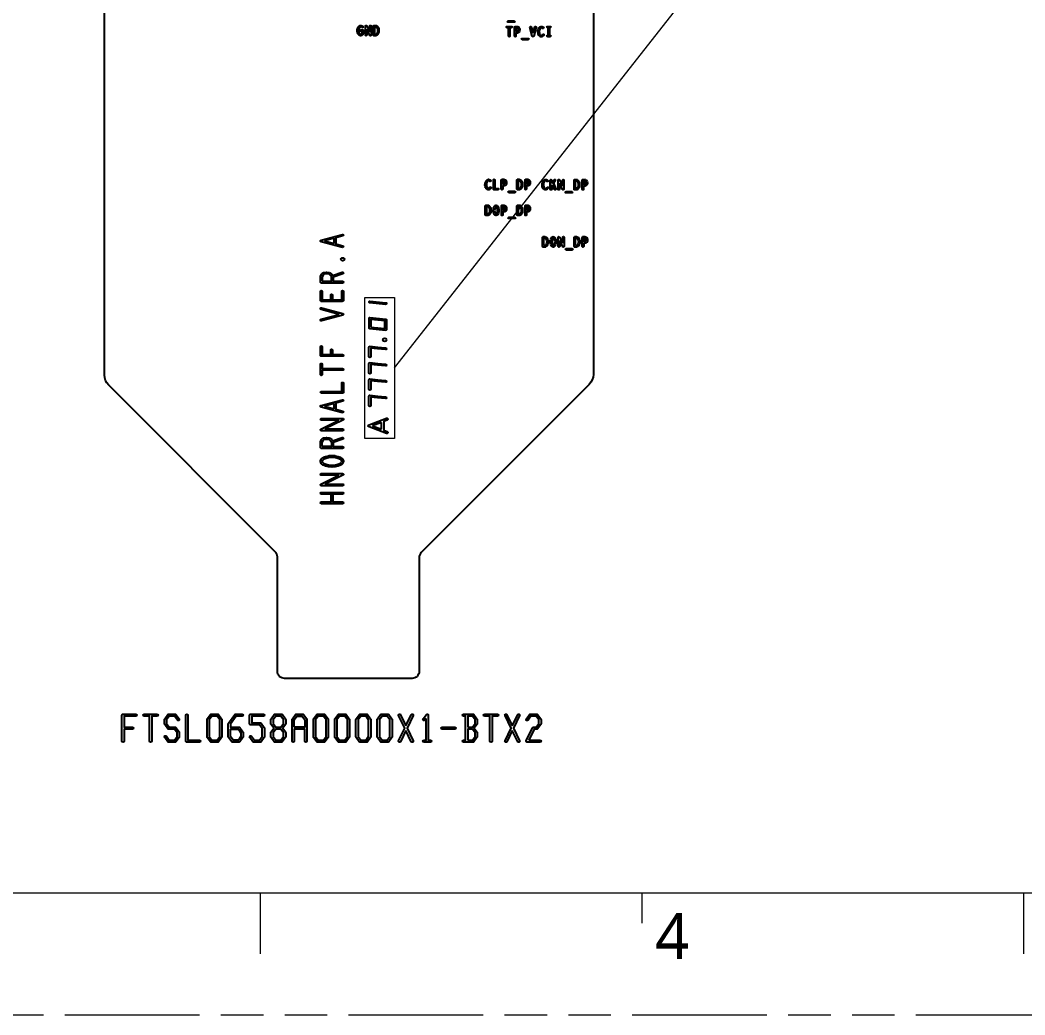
# Model space of a CAD drawing. Extents: x 4328 to 4769, y 264 to 576.
# Drawn here: x 4485.1 to 4555.9, y 264.1 to 334.2 of the extents above; entities that cross this region are included whole.
import ezdxf

# ---------------------------------------------------------------- set-up
doc = ezdxf.new("R2010")
doc.units = 0
doc.linetypes.add('PHANTOM', pattern=[29.5, 9.5, -1.5, 3, -1.5, 3, -1.5, 9.5])
doc.layers.get('0').update_dxf_attribs({"lineweight": 5})
doc.layers.add('0PAPERF', color=2, linetype='PHANTOM', lineweight=5, plot=False)
doc.layers.add('DIM', color=3, linetype='Continuous', lineweight=5)
doc.layers.add('備註', color=1, linetype='Continuous', lineweight=5)
doc.layers.add('gbr-dxf_layer0', color=7, linetype='Continuous')
doc.layers.add('gbr-outline-dxf_layer1', color=2, linetype='Continuous')
doc.styles.get("Standard").update_dxf_attribs({"font": 'txt.shx'})

msp = doc.modelspace()

# ---------------------------------------------------------------- linework, layer by layer
for p, q in [((4340.59, 272.714), (4755.938, 272.714)), ((4528.895, 272.714), (4528.895, 270.562))]:
    msp.add_line(p, q)
at = {"color": 0}
for p, q in [((4501.995, 272.714), (4501.995, 268.41)), ((4555.796, 272.714), (4555.796, 268.41))]:
    msp.add_line(p, q, dxfattribs=at)
at = {"layer": '0PAPERF'}
msp.add_line((4328.214, 264.106), (4769.499, 264.106), dxfattribs=at)
at = {"layer": 'gbr-dxf_layer0'}
for p, q in [((4510.282, 333.221), (4510.242, 333.179)), ((4524.429, 322.355), (4524.389, 322.313)), ((4518.175, 320.541), (4518.135, 320.499)), ((4520.407, 320.541), (4520.367, 320.499)), ((4507.21, 318.856), (4506.527, 318.673)), ((4507.21, 318.49), (4507.21, 318.856)), ((4506.527, 318.673), (4507.21, 318.49)), ((4524.441, 318.325), (4524.401, 318.284)), ((4506.28, 313.149), (4507.564, 313.493)), ((4506.235, 309.238), (4506.235, 309.606)), ((4507.21, 307.201), (4506.527, 307.018)), ((4506.527, 307.018), (4507.21, 306.835)), ((4507.21, 306.835), (4507.21, 307.201)), ((4506.269, 305.407), (4507.538, 306.033)), ((4510.542, 305.88), (4509.9, 305.636)), ((4509.9, 305.636), (4510.542, 305.391)), ((4510.542, 305.391), (4510.542, 305.88)), ((4506.271, 301.523), (4507.538, 302.148)), ((4492.241, 283.401), (4492.241, 284.317)), ((4499.741, 283.711), (4499.741, 284.316))]:
    msp.add_line(p, q, dxfattribs=at)
at = {"layer": 'gbr-dxf_layer0', "linetype": 'Continuous'}
for points in [[(4508.823, 333.468), (4508.823, 333.542, -0.060425), (4508.824, 333.554), (4508.84, 333.623), (4508.866, 333.697, -0.060282), (4508.872, 333.707), (4508.918, 333.778), (4508.958, 333.82, -0.069571), (4508.969, 333.828), (4509.023, 333.86, -0.138297), (4509.049, 333.867), (4509.095, 333.867, -0.101272), (4509.114, 333.863), (4509.168, 333.842, -0.126714), (4509.189, 333.828), (4509.227, 333.788, -1), (4509.154, 333.719), (4509.121, 333.753), (4509.087, 333.767), (4509.062, 333.767), (4509.026, 333.745), (4508.993, 333.712), (4508.958, 333.657), (4508.934, 333.591), (4508.923, 333.536), (4508.923, 333.472), (4508.935, 333.396), (4508.958, 333.331), (4508.992, 333.278), (4509.026, 333.248), (4509.069, 333.234), (4509.111, 333.248), (4509.146, 333.278), (4509.175, 333.324), (4509.175, 333.449), (4509.089, 333.449, -1), (4509.089, 333.549), (4509.223, 333.549, -0.423531), (4509.275, 333.499), (4509.275, 333.309, -0.151276), (4509.266, 333.281), (4509.227, 333.219, -0.07427), (4509.217, 333.208), (4509.17, 333.166, -0.112146), (4509.15, 333.155), (4509.084, 333.134, -0.163129), (4509.052, 333.135), (4508.989, 333.155, -0.122076), (4508.968, 333.166), (4508.921, 333.208, -0.078053), (4508.911, 333.22), (4508.871, 333.282, -0.064325), (4508.866, 333.293), (4508.839, 333.366, -0.055675), (4508.837, 333.377)], [(4519.393, 333.696, -1), (4519.393, 333.796), (4519.704, 333.796, -1), (4519.704, 333.696), (4519.598, 333.696), (4519.598, 333.111, -1), (4519.498, 333.111), (4519.498, 333.696)], [(4519.479, 334.082, -1), (4519.479, 334.182), (4519.885, 334.182, -1), (4519.885, 334.082)], [(4519.921, 333.111), (4519.921, 333.743, -0.447133), (4519.973, 333.796), (4520.132, 333.796, -0.141638), (4520.158, 333.789), (4520.211, 333.758, -0.144756), (4520.231, 333.738), (4520.271, 333.666, -0.095952), (4520.277, 333.648), (4520.291, 333.563, -0.091808), (4520.29, 333.545), (4520.278, 333.464, -0.090666), (4520.272, 333.447), (4520.239, 333.385, -0.162235), (4520.216, 333.362), (4520.156, 333.331, -0.12871), (4520.132, 333.325), (4520.021, 333.325), (4520.021, 333.111, -1)], [(4520.461, 332.849, -1), (4520.461, 332.949), (4520.867, 332.949, -1), (4520.867, 332.849)], [(4518.428, 322.327), (4518.428, 322.962, -1), (4518.528, 322.962), (4518.528, 322.377), (4518.748, 322.377, -1), (4518.748, 322.277), (4518.479, 322.277, -0.423531)], [(4518.985, 322.327), (4518.985, 322.959, -0.447133), (4519.038, 323.012), (4519.196, 323.012, -0.141638), (4519.223, 323.005), (4519.276, 322.974, -0.144884), (4519.296, 322.954), (4519.336, 322.882, -0.095503), (4519.342, 322.864), (4519.356, 322.78, -0.091798), (4519.355, 322.761), (4519.342, 322.681, -0.090799), (4519.337, 322.664), (4519.303, 322.601, -0.161446), (4519.281, 322.579), (4519.221, 322.547, -0.129017), (4519.196, 322.542), (4519.085, 322.542), (4519.085, 322.327, -1)], [(4520.66, 322.327), (4520.66, 322.962, -0.414431), (4520.71, 323.012), (4520.872, 323.012, -0.149874), (4520.9, 323.004), (4520.95, 322.974, -0.144874), (4520.97, 322.954), (4521.01, 322.882, -0.095503), (4521.016, 322.864), (4521.029, 322.781, -0.087743), (4521.029, 322.764), (4521.016, 322.679, -0.091576), (4521.01, 322.662), (4520.977, 322.601, -0.162734), (4520.955, 322.579), (4520.895, 322.547, -0.12871), (4520.87, 322.542), (4520.76, 322.542), (4520.76, 322.327, -1)], [(4524.685, 322.315), (4524.685, 322.95, -0.414431), (4524.735, 323), (4524.896, 323, -0.141638), (4524.923, 322.993), (4524.975, 322.963, -0.14505), (4524.995, 322.943), (4525.036, 322.868, -0.101109), (4525.042, 322.849), (4525.054, 322.769, -0.087714), (4525.055, 322.752), (4525.042, 322.669, -0.090775), (4525.036, 322.652), (4525.003, 322.589, -0.162235), (4524.98, 322.567), (4524.922, 322.536, -0.129823), (4524.897, 322.53), (4524.785, 322.53), (4524.785, 322.315, -1)], [(4519.526, 322.066, -1), (4519.526, 322.166), (4519.932, 322.166, -1), (4519.932, 322.066)], [(4523.551, 322.054, -1), (4523.551, 322.154), (4523.957, 322.154, -1), (4523.957, 322.054)], [(4518.417, 320.823), (4518.425, 320.926), (4518.448, 321.019), (4518.475, 321.082, -0.069484), (4518.482, 321.094), (4518.522, 321.146, -0.1455), (4518.545, 321.163), (4518.598, 321.183, -0.19951), (4518.636, 321.183), (4518.688, 321.162, -0.145366), (4518.711, 321.145), (4518.748, 321.096, -0.079332), (4518.757, 321.082), (4518.784, 321.019, -0.051854), (4518.787, 321.009), (4518.808, 320.917), (4518.815, 320.814), (4518.807, 320.713), (4518.783, 320.619), (4518.757, 320.556, -0.066303), (4518.75, 320.545), (4518.71, 320.493, -0.136985), (4518.688, 320.476), (4518.634, 320.455, -0.204229), (4518.595, 320.457), (4518.545, 320.476, -0.146074), (4518.522, 320.493), (4518.483, 320.544, -0.073127), (4518.475, 320.556), (4518.446, 320.628), (4518.425, 320.712, -0.05537), (4518.424, 320.723)], [(4518.989, 320.502), (4518.989, 321.137, -0.414431), (4519.039, 321.187), (4519.201, 321.187, -0.149255), (4519.229, 321.178), (4519.279, 321.149, -0.146183), (4519.299, 321.129), (4519.339, 321.057, -0.09385), (4519.345, 321.039), (4519.358, 320.956, -0.089272), (4519.359, 320.938), (4519.345, 320.854, -0.091315), (4519.339, 320.837), (4519.306, 320.775, -0.16229), (4519.284, 320.753), (4519.224, 320.722, -0.12871), (4519.199, 320.716), (4519.089, 320.716), (4519.089, 320.502, -1)], [(4520.662, 320.502), (4520.662, 321.137, -0.414431), (4520.713, 321.187), (4520.874, 321.187, -0.141638), (4520.9, 321.18), (4520.955, 321.148, -0.152), (4520.975, 321.126), (4521.013, 321.057, -0.095503), (4521.019, 321.039), (4521.032, 320.956, -0.087857), (4521.033, 320.939), (4521.019, 320.855, -0.090576), (4521.014, 320.838), (4520.98, 320.775, -0.152152), (4520.959, 320.754), (4520.898, 320.722, -0.12871), (4520.873, 320.716), (4520.762, 320.716), (4520.762, 320.502, -1)], [(4519.529, 320.24, -1), (4519.529, 320.34), (4519.935, 320.34, -1), (4519.935, 320.24)], [(4506.282, 318.732), (4507.78, 319.133, -1), (4507.811, 319.017), (4507.33, 318.889), (4507.33, 318.458), (4507.811, 318.329, -1), (4507.78, 318.213), (4506.283, 318.614, -0.806759)], [(4522.451, 318.6, -0.04811), (4522.451, 318.61), (4522.459, 318.71), (4522.482, 318.803), (4522.509, 318.866, -0.067844), (4522.515, 318.877), (4522.556, 318.93, -0.138491), (4522.578, 318.947), (4522.632, 318.968, -0.19703), (4522.67, 318.967), (4522.722, 318.947, -0.146245), (4522.745, 318.929), (4522.784, 318.878, -0.073229), (4522.791, 318.865), (4522.82, 318.795), (4522.842, 318.701), (4522.849, 318.598), (4522.84, 318.495), (4522.818, 318.404), (4522.791, 318.341, -0.066746), (4522.784, 318.329), (4522.744, 318.277, -0.13596), (4522.722, 318.261), (4522.669, 318.24, -0.195447), (4522.632, 318.239), (4522.577, 318.261, -0.153497), (4522.554, 318.28), (4522.517, 318.328, -0.071883), (4522.509, 318.341), (4522.479, 318.412), (4522.458, 318.505)], [(4524.696, 318.286), (4524.696, 318.921, -0.414431), (4524.746, 318.971), (4524.907, 318.971, -0.141288), (4524.934, 318.964), (4524.987, 318.933, -0.146191), (4525.007, 318.913), (4525.048, 318.839, -0.099756), (4525.053, 318.82), (4525.066, 318.74, -0.089239), (4525.067, 318.723), (4525.053, 318.639, -0.089858), (4525.048, 318.622), (4525.014, 318.56, -0.162235), (4524.992, 318.538), (4524.933, 318.507, -0.129823), (4524.909, 318.501), (4524.796, 318.501), (4524.796, 318.286, -1)], [(4523.563, 318.024, -1), (4523.563, 318.124), (4523.969, 318.124, -1), (4523.969, 318.024)], [(4507.686, 317.424), (4507.711, 317.456, -0.232628), (4507.77, 317.485), (4507.818, 317.485, -0.237935), (4507.879, 317.457), (4507.905, 317.424, -0.346152), (4507.904, 317.332), (4507.88, 317.3, -0.240751), (4507.818, 317.271), (4507.77, 317.271, -0.240625), (4507.709, 317.302), (4507.688, 317.329, -0.355845)], [(4506.235, 315.761), (4506.235, 316.164, -0.137346), (4506.244, 316.195), (4506.319, 316.323, -0.091794), (4506.333, 316.339), (4506.432, 316.419, -0.132598), (4506.461, 316.432), (4506.661, 316.464, -0.09379), (4506.683, 316.464), (4506.878, 316.432, -0.132853), (4506.907, 316.42), (4507.03, 316.325, -0.090345), (4507.045, 316.31), (4507.095, 316.235), (4507.776, 316.462, -1), (4507.814, 316.348), (4507.131, 316.12), (4507.131, 315.822), (4507.795, 315.822, -1), (4507.795, 315.702), (4506.298, 315.702, -0.428975)], [(4506.235, 314.468), (4506.235, 315.11, -1), (4506.355, 315.11), (4506.355, 314.527), (4506.96, 314.527), (4506.96, 314.852, -1), (4507.08, 314.852), (4507.08, 314.527), (4507.735, 314.527), (4507.735, 315.11, -1), (4507.855, 315.11), (4507.855, 314.467, -0.414603), (4507.795, 314.407), (4506.295, 314.407, -0.422722)], [(4509.715, 314.302, -1), (4509.727, 314.425), (4510.841, 314.316, -1), (4510.829, 314.193)], [(4509.659, 312.537), (4509.659, 313.207, -0.444408), (4509.727, 313.269), (4510.841, 313.159, -0.386963), (4510.897, 313.098), (4510.897, 312.427, -0.444528), (4510.828, 312.366), (4509.715, 312.475, -0.386756)], [(4506.295, 307.932, -1), (4506.295, 308.052), (4507.735, 308.052), (4507.735, 308.635, -1), (4507.855, 308.635), (4507.855, 307.992, -0.414368), (4507.795, 307.932)], [(4506.282, 307.077), (4507.78, 307.478, -1), (4507.811, 307.362), (4507.33, 307.234), (4507.33, 306.803), (4507.811, 306.674, -1), (4507.78, 306.558), (4506.283, 306.96, -0.806806)], [(4509.659, 305.707), (4510.893, 306.177, -0.998814), (4510.947, 306.035), (4510.694, 305.938), (4510.694, 305.333), (4510.948, 305.236, -0.996405), (4510.893, 305.094), (4509.659, 305.565, -0.687347)], [(4495.241, 284.627), (4495.241, 284.927, -0.170323), (4495.256, 284.976), (4495.479, 285.282, -0.239742), (4495.54, 285.313), (4495.985, 285.313, -0.246448), (4496.048, 285.282), (4496.271, 284.976, -1), (4496.148, 284.886), (4495.948, 285.16), (4495.579, 285.16), (4495.393, 284.906), (4495.393, 284.65), (4495.579, 284.395), (4495.987, 284.395, -0.247601), (4496.049, 284.362), (4496.269, 284.061, -0.172346), (4496.286, 284.013), (4496.286, 283.707, -0.161897), (4496.271, 283.662), (4496.048, 283.356, -0.239742), (4495.987, 283.325), (4495.542, 283.325, -0.246448), (4495.479, 283.356), (4495.256, 283.662, -1), (4495.379, 283.752), (4495.579, 283.477), (4495.948, 283.477), (4496.134, 283.732), (4496.134, 283.988), (4495.948, 284.243), (4495.54, 284.243, -0.247601), (4495.477, 284.276), (4495.256, 284.58, -0.165513)], [(4496.741, 283.405), (4496.741, 285.237, -1), (4496.893, 285.237), (4496.893, 283.477), (4497.71, 283.477, -1), (4497.71, 283.325), (4496.817, 283.325, -0.427292)], [(4498.241, 283.709), (4498.241, 284.931, -0.161897), (4498.256, 284.976), (4498.479, 285.282, -0.239742), (4498.54, 285.313), (4498.987, 285.313, -0.253505), (4499.05, 285.278), (4499.27, 284.977, -0.166637), (4499.286, 284.931), (4499.286, 283.709, -0.165513), (4499.271, 283.662), (4499.049, 283.357, -0.249655), (4498.985, 283.325), (4498.544, 283.325, -0.251415), (4498.479, 283.356), (4498.256, 283.662, -0.165513)], [(4501.241, 284.628), (4501.241, 285.235, -0.42944), (4501.319, 285.313), (4502.21, 285.313, -1), (4502.21, 285.16), (4501.393, 285.16), (4501.393, 284.701), (4501.985, 284.701, -0.246448), (4502.048, 284.67), (4502.27, 284.366, -0.166637), (4502.286, 284.319), (4502.286, 283.709, -0.165513), (4502.271, 283.662), (4502.048, 283.356, -0.239934), (4501.987, 283.325), (4501.54, 283.325, -0.247601), (4501.477, 283.358), (4501.256, 283.662, -1), (4501.379, 283.752), (4501.579, 283.477), (4501.948, 283.477), (4502.133, 283.732), (4502.133, 284.294), (4501.948, 284.549), (4501.317, 284.549, -0.427292)], [(4502.741, 284.627), (4502.741, 284.931, -0.161897), (4502.756, 284.976), (4502.979, 285.282, -0.240361), (4503.041, 285.313), (4503.487, 285.313, -0.247601), (4503.549, 285.28), (4503.77, 284.978, -0.166637), (4503.786, 284.931), (4503.786, 284.627, -0.165513), (4503.771, 284.58), (4503.581, 284.319), (4503.771, 284.058, -0.165513), (4503.786, 284.011), (4503.786, 283.711, -0.170323), (4503.771, 283.662), (4503.548, 283.356, -0.239934), (4503.487, 283.325), (4503.041, 283.325, -0.240361), (4502.979, 283.356), (4502.756, 283.662, -0.170321), (4502.741, 283.711), (4502.741, 284.011, -0.165513), (4502.756, 284.058), (4502.946, 284.319), (4502.756, 284.58, -0.165513)], [(4505.741, 283.709), (4505.741, 284.927, -0.170323), (4505.756, 284.976), (4505.979, 285.282, -0.239742), (4506.04, 285.313), (4506.485, 285.313, -0.246448), (4506.548, 285.282), (4506.77, 284.978, -0.166637), (4506.786, 284.931), (4506.786, 283.707, -0.16419), (4506.77, 283.661), (4506.549, 283.357, -0.249655), (4506.485, 283.325), (4506.04, 283.325, -0.247601), (4505.977, 283.358), (4505.756, 283.662, -0.165513)], [(4507.241, 283.709), (4507.241, 284.927, -0.170323), (4507.256, 284.976), (4507.479, 285.282, -0.239742), (4507.54, 285.313), (4507.985, 285.313, -0.246448), (4508.048, 285.282), (4508.27, 284.978, -0.166637), (4508.286, 284.931), (4508.286, 283.707, -0.16419), (4508.27, 283.661), (4508.049, 283.357, -0.249655), (4507.985, 283.325), (4507.54, 283.325, -0.247601), (4507.477, 283.358), (4507.256, 283.662, -0.165513)], [(4508.741, 283.709), (4508.741, 284.927, -0.170323), (4508.756, 284.976), (4508.979, 285.282, -0.239742), (4509.04, 285.313), (4509.485, 285.313, -0.246448), (4509.548, 285.282), (4509.77, 284.978, -0.166637), (4509.786, 284.931), (4509.786, 283.707, -0.16419), (4509.77, 283.661), (4509.549, 283.357, -0.249655), (4509.485, 283.325), (4509.04, 283.325, -0.247601), (4508.977, 283.358), (4508.756, 283.662, -0.165513)], [(4510.241, 283.709), (4510.241, 284.927, -0.170323), (4510.256, 284.976), (4510.479, 285.282, -0.239742), (4510.54, 285.313), (4510.985, 285.313, -0.246448), (4511.048, 285.282), (4511.27, 284.978, -0.166637), (4511.286, 284.931), (4511.286, 283.707, -0.16419), (4511.27, 283.661), (4511.049, 283.357, -0.249655), (4510.985, 283.325), (4510.54, 283.325, -0.247601), (4510.477, 283.358), (4510.256, 283.662, -0.165513)], [(4516.317, 283.325, -1), (4516.317, 283.477), (4516.464, 283.477), (4516.464, 285.16), (4516.317, 285.16, -1), (4516.317, 285.313), (4516.985, 285.313, -0.246448), (4517.048, 285.282), (4517.27, 284.978, -0.166637), (4517.286, 284.931), (4517.286, 284.625, -0.16419), (4517.27, 284.579), (4517.081, 284.319), (4517.27, 284.06, -0.166637), (4517.286, 284.013), (4517.286, 283.709, -0.165513), (4517.271, 283.662), (4517.048, 283.356, -0.239934), (4516.987, 283.325)], [(4517.817, 285.16, -1), (4517.817, 285.313), (4518.71, 285.313, -1), (4518.71, 285.16), (4518.34, 285.16), (4518.34, 283.401, -1), (4518.187, 283.401), (4518.187, 285.16)], [(4514.817, 284.243, -1), (4514.817, 284.395), (4515.71, 284.395, -1), (4515.71, 284.243)]]:
    msp.add_lwpolyline(points, format="xyb", close=True, dxfattribs=at)
for points in [[(4509.401, 333.182), (4509.401, 333.817, -0.79464), (4509.496, 333.839), (4509.712, 333.397)], [(4509.712, 333.397), (4509.712, 333.817, -1), (4509.812, 333.817), (4509.812, 333.182, -0.79464), (4509.717, 333.16), (4509.501, 333.601)], [(4509.966, 333.182), (4509.966, 333.817, -0.199079), (4509.98, 333.852, -0.199054), (4510.016, 333.867), (4510.149, 333.867, -0.141638), (4510.176, 333.86), (4510.229, 333.829, -0.077727), (4510.241, 333.82), (4510.282, 333.778, -0.085625), (4510.291, 333.764), (4510.323, 333.705, -0.043761), (4510.326, 333.697), (4510.353, 333.624, -0.080853), (4510.357, 333.609), (4510.363, 333.504, -0.040912), (4510.363, 333.496), (4510.357, 333.391, -0.082501), (4510.353, 333.375), (4510.327, 333.304, -0.041089), (4510.324, 333.296), (4510.29, 333.233, -0.061437), (4510.283, 333.223)], [(4521.005, 333.733, -1), (4521.101, 333.759), (4521.222, 333.305)], [(4521.222, 333.305), (4521.343, 333.759, -1), (4521.44, 333.733), (4521.27, 333.098, -0.768554), (4521.174, 333.098), (4521.005, 333.733)], [(4521.561, 333.4), (4521.568, 333.494, -0.05326), (4521.569, 333.504), (4521.596, 333.609, -0.066806), (4521.601, 333.621), (4521.634, 333.685, -0.065392), (4521.642, 333.695), (4521.689, 333.747)], [(4521.69, 333.749, -0.08427), (4521.704, 333.759), (4521.764, 333.79, -0.129017), (4521.788, 333.796), (4521.841, 333.796, -0.114176), (4521.863, 333.791), (4521.906, 333.772, -0.077394), (4521.919, 333.764), (4521.96, 333.732, -1), (4521.898, 333.654), (4521.863, 333.681), (4521.83, 333.696), (4521.799, 333.696), (4521.757, 333.674), (4521.72, 333.632), (4521.692, 333.579), (4521.667, 333.484), (4521.661, 333.398), (4521.673, 333.312), (4521.69, 333.259), (4521.724, 333.207), (4521.76, 333.175), (4521.791, 333.161), (4521.817, 333.161), (4521.849, 333.175), (4521.88, 333.2), (4521.91, 333.237, -1), (4521.988, 333.175), (4521.954, 333.132)], [(4522.257, 333.696, -1), (4522.257, 333.796), (4522.336, 333.796)], [(4522.336, 333.061), (4522.257, 333.061, -1), (4522.257, 333.161), (4522.288, 333.161), (4522.288, 333.696), (4522.257, 333.696)], [(4522.339, 333.796), (4522.419, 333.796, -1), (4522.419, 333.696), (4522.388, 333.696), (4522.388, 333.161), (4522.419, 333.161, -1), (4522.419, 333.061), (4522.339, 333.061)], [(4509.501, 333.601), (4509.501, 333.182, -1), (4509.401, 333.182)], [(4510.239, 333.177, -0.056941), (4510.23, 333.17), (4510.178, 333.14, -0.141823), (4510.151, 333.132), (4510.016, 333.132, -0.414253), (4509.966, 333.182)], [(4521.95, 333.128, -0.028674), (4521.946, 333.125), (4521.906, 333.093, -0.064419), (4521.895, 333.086), (4521.849, 333.066, -0.111688), (4521.827, 333.061), (4521.78, 333.061, -0.121984), (4521.757, 333.066), (4521.714, 333.086, -0.086116), (4521.699, 333.095), (4521.653, 333.136, -0.077758), (4521.643, 333.147), (4521.604, 333.209, -0.07454), (4521.597, 333.222), (4521.577, 333.286, -0.057141), (4521.575, 333.297), (4521.562, 333.388, -0.061121), (4521.561, 333.4)], [(4517.965, 322.966, -0.077638), (4517.978, 322.975), (4518.039, 323.007, -0.12871), (4518.063, 323.012), (4518.116, 323.012, -0.115227), (4518.138, 323.007), (4518.184, 322.986, -0.070044), (4518.195, 322.979), (4518.235, 322.948, -1), (4518.173, 322.87), (4518.137, 322.898), (4518.105, 322.912), (4518.074, 322.912), (4518.032, 322.89), (4517.995, 322.849), (4517.967, 322.796), (4517.942, 322.7), (4517.936, 322.614), (4517.948, 322.529), (4517.965, 322.476), (4517.999, 322.423), (4518.035, 322.391), (4518.065, 322.377), (4518.092, 322.377), (4518.124, 322.391), (4518.155, 322.416), (4518.185, 322.454, -1), (4518.263, 322.391), (4518.23, 322.35, -0.03381), (4518.225, 322.345, -0.03557), (4518.22, 322.34), (4518.181, 322.309, -0.065363), (4518.17, 322.303), (4518.124, 322.282, -0.110684), (4518.102, 322.277), (4518.056, 322.277, -0.112884), (4518.035, 322.281), (4517.987, 322.303, -0.095206), (4517.972, 322.313), (4517.928, 322.352, -0.077137), (4517.918, 322.364), (4517.878, 322.426, -0.07454), (4517.872, 322.439), (4517.852, 322.501, -0.051532), (4517.85, 322.511), (4517.836, 322.606, -0.065846), (4517.836, 322.619)], [(4517.836, 322.619), (4517.842, 322.71, -0.053723), (4517.844, 322.721), (4517.871, 322.825, -0.065475), (4517.875, 322.837), (4517.909, 322.9, -0.066105), (4517.916, 322.911), (4517.963, 322.964)], [(4520.088, 322.327), (4520.088, 322.962, -0.199079), (4520.103, 322.998, -0.199054), (4520.138, 323.012), (4520.272, 323.012, -0.141638), (4520.299, 323.005), (4520.353, 322.974, -0.086595), (4520.366, 322.962), (4520.403, 322.924, -0.077213), (4520.412, 322.912), (4520.445, 322.85, -0.045528), (4520.449, 322.842), (4520.475, 322.769, -0.079958), (4520.479, 322.754), (4520.486, 322.648, -0.045968), (4520.485, 322.639), (4520.479, 322.537, -0.079153), (4520.476, 322.522), (4520.449, 322.449, -0.042243), (4520.446, 322.441), (4520.412, 322.378, -0.073249), (4520.404, 322.367), (4520.364, 322.324)], [(4521.861, 322.605), (4521.868, 322.698, -0.052711), (4521.869, 322.709), (4521.896, 322.813, -0.066806), (4521.901, 322.826), (4521.935, 322.889, -0.06471), (4521.942, 322.9), (4521.988, 322.951)], [(4522.246, 322.329), (4522.206, 322.297, -0.064266), (4522.195, 322.291), (4522.149, 322.27, -0.111386), (4522.128, 322.265), (4522.08, 322.265, -0.121389), (4522.057, 322.271), (4522.014, 322.29, -0.086716), (4522, 322.299), (4521.953, 322.34, -0.078605), (4521.943, 322.352), (4521.904, 322.414, -0.073674), (4521.897, 322.427), (4521.877, 322.49, -0.056442), (4521.875, 322.501), (4521.862, 322.592, -0.062224), (4521.861, 322.605)], [(4521.991, 322.954, -0.080986), (4522.004, 322.963), (4522.064, 322.995, -0.12871), (4522.089, 323), (4522.141, 323, -0.114176), (4522.163, 322.995), (4522.206, 322.976, -0.078239), (4522.219, 322.969), (4522.26, 322.937, -1), (4522.198, 322.858), (4522.163, 322.886), (4522.13, 322.9), (4522.099, 322.9), (4522.057, 322.878), (4522.02, 322.837), (4521.992, 322.784), (4521.967, 322.688), (4521.961, 322.603), (4521.974, 322.516), (4521.991, 322.464), (4522.024, 322.412), (4522.06, 322.379), (4522.091, 322.365), (4522.117, 322.365), (4522.149, 322.379), (4522.18, 322.404), (4522.21, 322.442, -1), (4522.288, 322.379), (4522.255, 322.337, -0.030997), (4522.251, 322.332)], [(4522.439, 322.315), (4522.439, 322.95, -1), (4522.539, 322.95), (4522.539, 322.726)], [(4522.596, 322.631), (4522.539, 322.544), (4522.539, 322.315, -1), (4522.439, 322.315)], [(4522.539, 322.726), (4522.556, 322.751, -0.163621), (4522.573, 322.778), (4522.705, 322.978, -1), (4522.788, 322.923), (4522.662, 322.731), (4522.833, 322.335, -1), (4522.741, 322.295), (4522.596, 322.631)], [(4522.991, 322.315), (4522.991, 322.947, -0.844055), (4523.087, 322.969), (4523.302, 322.531)], [(4523.091, 322.735), (4523.091, 322.315, -1), (4522.991, 322.315)], [(4523.302, 322.531), (4523.302, 322.95, -1), (4523.402, 322.95), (4523.402, 322.315, -0.79464), (4523.307, 322.293), (4523.091, 322.735)], [(4524.113, 322.315), (4524.113, 322.947, -0.213537), (4524.128, 322.986, -0.213515), (4524.166, 323), (4524.297, 323, -0.141638), (4524.324, 322.993), (4524.376, 322.963, -0.078655), (4524.389, 322.953), (4524.428, 322.912, -0.07758), (4524.437, 322.9), (4524.471, 322.836, -0.051504), (4524.475, 322.827), (4524.501, 322.757, -0.08044), (4524.504, 322.742), (4524.511, 322.638, -0.040822), (4524.511, 322.63), (4524.504, 322.525, -0.079135), (4524.501, 322.51), (4524.474, 322.436, -0.044723), (4524.471, 322.428), (4524.438, 322.367, -0.0708), (4524.43, 322.355)], [(4520.363, 322.323, -0.063611), (4520.353, 322.316), (4520.299, 322.284, -0.141637), (4520.272, 322.277), (4520.138, 322.277, -0.414253), (4520.088, 322.327)], [(4524.386, 322.31, -0.056933), (4524.377, 322.303), (4524.324, 322.272, -0.141637), (4524.297, 322.265), (4524.163, 322.265, -0.414253), (4524.113, 322.315)], [(4517.859, 320.502), (4517.859, 321.137, -0.199079), (4517.874, 321.172, -0.199054), (4517.909, 321.187), (4518.043, 321.187, -0.141638), (4518.07, 321.18), (4518.124, 321.148, -0.085825), (4518.137, 321.137), (4518.174, 321.099, -0.078788), (4518.183, 321.086), (4518.216, 321.024, -0.043761), (4518.22, 321.016), (4518.247, 320.944, -0.081501), (4518.25, 320.928), (4518.257, 320.823, -0.044778), (4518.257, 320.814), (4518.25, 320.712, -0.08034), (4518.247, 320.696), (4518.22, 320.623, -0.041067), (4518.217, 320.616), (4518.184, 320.553, -0.06572), (4518.176, 320.542)], [(4520.091, 320.502), (4520.091, 321.137, -0.199079), (4520.106, 321.172, -0.199054), (4520.141, 321.187), (4520.275, 321.187, -0.141638), (4520.302, 321.18), (4520.354, 321.149, -0.078391), (4520.367, 321.14), (4520.407, 321.097, -0.084883), (4520.417, 321.083), (4520.448, 321.024, -0.043792), (4520.452, 321.016), (4520.478, 320.944, -0.081496), (4520.482, 320.928), (4520.489, 320.824, -0.03958), (4520.489, 320.816), (4520.482, 320.71, -0.083098), (4520.478, 320.694), (4520.452, 320.623, -0.041067), (4520.449, 320.616), (4520.416, 320.553, -0.06572), (4520.408, 320.542)], [(4518.134, 320.499, -0.06665), (4518.124, 320.491), (4518.07, 320.459, -0.141637), (4518.043, 320.452), (4517.909, 320.452, -0.414253), (4517.859, 320.502)], [(4520.365, 320.497, -0.061191), (4520.355, 320.49), (4520.303, 320.46, -0.141823), (4520.276, 320.452), (4520.141, 320.452, -0.414253), (4520.091, 320.502)], [(4521.893, 318.286), (4521.893, 318.921, -0.199079), (4521.908, 318.956, -0.199054), (4521.943, 318.971), (4522.079, 318.971, -0.149866), (4522.107, 318.962), (4522.156, 318.933, -0.077726), (4522.169, 318.924), (4522.208, 318.883, -0.07947), (4522.217, 318.871), (4522.25, 318.809, -0.044622), (4522.254, 318.801), (4522.281, 318.727, -0.08541), (4522.284, 318.71), (4522.291, 318.608, -0.040954), (4522.291, 318.6), (4522.284, 318.496, -0.078873), (4522.281, 318.481), (4522.254, 318.408, -0.041758), (4522.251, 318.4), (4522.217, 318.337, -0.072516), (4522.209, 318.325), (4522.169, 318.284)], [(4523.002, 318.286), (4523.002, 318.918, -0.844195), (4523.099, 318.94), (4523.313, 318.502)], [(4523.313, 318.502), (4523.313, 318.921, -1), (4523.413, 318.921), (4523.413, 318.286, -0.794766), (4523.319, 318.264), (4523.102, 318.705)], [(4524.125, 318.286), (4524.125, 318.918, -0.213537), (4524.14, 318.956, -0.213515), (4524.178, 318.971), (4524.309, 318.971, -0.141638), (4524.336, 318.964), (4524.388, 318.933, -0.077727), (4524.401, 318.924), (4524.44, 318.883, -0.07947), (4524.449, 318.871), (4524.483, 318.807, -0.050929), (4524.487, 318.798), (4524.512, 318.728, -0.079903), (4524.516, 318.713), (4524.522, 318.608, -0.040912), (4524.523, 318.6), (4524.516, 318.496, -0.079027), (4524.513, 318.481), (4524.486, 318.407, -0.044325), (4524.482, 318.399), (4524.45, 318.337, -0.061437), (4524.443, 318.327)], [(4522.166, 318.281, -0.056941), (4522.157, 318.274), (4522.104, 318.243, -0.141637), (4522.077, 318.236), (4521.943, 318.236, -0.414253), (4521.893, 318.286)], [(4523.102, 318.705), (4523.102, 318.286, -1), (4523.002, 318.286)], [(4524.398, 318.281, -0.056941), (4524.389, 318.274), (4524.336, 318.243, -0.141637), (4524.309, 318.236), (4524.175, 318.236, -0.414253), (4524.125, 318.286)], [(4507.564, 313.493), (4506.28, 313.837, -1), (4506.311, 313.953), (4507.811, 313.551, -0.767393), (4507.811, 313.435), (4506.311, 313.033, -1), (4506.28, 313.149)], [(4506.235, 310.599), (4506.235, 311.209, -1), (4506.355, 311.209), (4506.355, 310.658), (4506.96, 310.658), (4506.96, 310.984, -1), (4507.08, 310.984), (4507.08, 310.658), (4507.795, 310.658, -1), (4507.795, 310.538), (4507.023, 310.538)], [(4509.657, 310.512), (4509.657, 311.177, -0.197746), (4509.675, 311.221, -0.226114), (4509.726, 311.239), (4510.278, 311.185)], [(4510.264, 311.061), (4509.782, 311.108), (4509.782, 310.512, -1), (4509.657, 310.512)], [(4510.28, 311.185), (4510.829, 311.13, -1), (4510.817, 311.006), (4510.265, 311.06)], [(4507.018, 310.538), (4506.295, 310.538, -0.422722), (4506.235, 310.599)], [(4506.235, 309.61), (4506.235, 309.978, -1), (4506.355, 309.978), (4506.355, 309.668), (4507.795, 309.668, -1), (4507.795, 309.548), (4506.355, 309.548), (4506.355, 309.238, -1), (4506.235, 309.238)], [(4509.657, 309.362), (4509.657, 310.024, -0.210899), (4509.676, 310.071, -0.234315), (4509.729, 310.089), (4510.275, 310.035)], [(4510.265, 309.91), (4509.782, 309.958), (4509.782, 309.362, -1), (4509.657, 309.362)], [(4510.278, 310.035), (4510.829, 309.98, -1), (4510.817, 309.856), (4510.269, 309.91)], [(4509.657, 308.212), (4509.657, 308.874, -0.210899), (4509.676, 308.921, -0.234315), (4509.729, 308.939), (4510.278, 308.885)], [(4510.28, 308.885), (4510.829, 308.83, -1), (4510.817, 308.706), (4510.265, 308.76)], [(4510.264, 308.761), (4509.782, 308.808), (4509.782, 308.212, -1), (4509.657, 308.212)], [(4509.657, 307.062), (4509.657, 307.727, -0.197746), (4509.675, 307.771, -0.226114), (4509.726, 307.789), (4510.278, 307.735)], [(4510.264, 307.611), (4509.782, 307.658), (4509.782, 307.062, -1), (4509.657, 307.062)], [(4510.28, 307.735), (4510.829, 307.68, -1), (4510.817, 307.556), (4510.265, 307.61)], [(4507.538, 306.033), (4506.295, 306.033, -1), (4506.295, 306.153), (4507.795, 306.153, -0.793681), (4507.822, 306.039), (4506.552, 305.413)], [(4506.552, 305.413), (4507.795, 305.413, -1), (4507.795, 305.293), (4506.295, 305.293, -0.793681), (4506.269, 305.407)], [(4506.235, 304.108), (4506.235, 304.506, -0.145908), (4506.243, 304.539), (4506.319, 304.668, -0.068618), (4506.329, 304.68)], [(4506.333, 304.684), (4506.432, 304.764, -0.13407), (4506.461, 304.777), (4506.659, 304.809, -0.086088), (4506.68, 304.809), (4506.88, 304.777, -0.140542), (4506.91, 304.763), (4507.03, 304.67, -0.089852), (4507.045, 304.655), (4507.095, 304.58), (4507.776, 304.807, -1), (4507.814, 304.693), (4507.13, 304.466), (4507.13, 304.167), (4507.795, 304.167, -1), (4507.795, 304.047), (4507.07, 304.047)], [(4507.07, 304.047), (4506.295, 304.047, -0.422722), (4506.235, 304.108)], [(4506.239, 303.155), (4506.289, 303.282, -0.097689), (4506.301, 303.302, -0.047471), (4506.309, 303.31), (4506.433, 303.405, -0.068889), (4506.447, 303.414), (4506.597, 303.478, -0.048116), (4506.608, 303.481), (4506.806, 303.529, -0.048303), (4506.818, 303.531), (4507.041, 303.547, -0.043801), (4507.051, 303.547), (4507.272, 303.531, -0.054347), (4507.284, 303.529), (4507.484, 303.481, -0.050592), (4507.496, 303.477), (4507.644, 303.414, -0.072116), (4507.659, 303.405), (4507.782, 303.309, -0.144695), (4507.802, 303.282), (4507.85, 303.158, -0.202403), (4507.851, 303.111), (4507.801, 302.983, -0.113065), (4507.786, 302.961)], [(4507.782, 302.957), (4507.658, 302.861, -0.066679), (4507.644, 302.853), (4507.495, 302.789, -0.047654), (4507.484, 302.785), (4507.284, 302.737, -0.053694), (4507.272, 302.736), (4507.051, 302.72, -0.042696), (4507.041, 302.72), (4506.818, 302.736, -0.049079), (4506.806, 302.737), (4506.608, 302.785, -0.04989), (4506.597, 302.789), (4506.447, 302.853, -0.078407), (4506.431, 302.863), (4506.31, 302.956, -0.145245), (4506.289, 302.983), (4506.24, 303.11, -0.196215), (4506.239, 303.155)], [(4507.538, 302.148), (4506.295, 302.148, -1), (4506.295, 302.268), (4507.795, 302.268, -0.793728), (4507.822, 302.154), (4506.553, 301.528)], [(4506.553, 301.528), (4507.795, 301.528, -1), (4507.795, 301.408), (4506.298, 301.408, -0.82848), (4506.271, 301.523)], [(4506.295, 300.146, -1), (4506.295, 300.266), (4506.985, 300.266), (4506.985, 300.821), (4506.295, 300.821, -1), (4506.295, 300.941), (4507.044, 300.941)], [(4507.047, 300.941), (4507.795, 300.941, -1), (4507.795, 300.821), (4507.105, 300.821), (4507.105, 300.266), (4507.795, 300.266, -1), (4507.795, 300.146), (4506.295, 300.146)], [(4492.241, 284.321), (4492.241, 285.237, -0.199082), (4492.263, 285.291, -0.199069), (4492.317, 285.313), (4493.21, 285.313, -1), (4493.21, 285.16), (4492.393, 285.16), (4492.393, 284.395), (4492.987, 284.395, -1), (4492.987, 284.243), (4492.393, 284.243), (4492.393, 283.401, -1), (4492.241, 283.401)], [(4493.817, 285.16, -1), (4493.817, 285.313), (4494.262, 285.313)], [(4494.265, 285.313), (4494.71, 285.313, -1), (4494.71, 285.16), (4494.34, 285.16), (4494.34, 283.401, -1), (4494.187, 283.401), (4494.187, 285.16), (4493.817, 285.16)], [(4499.741, 284.322), (4499.741, 284.623, -0.165513), (4499.756, 284.67), (4500.201, 285.281, -0.039972), (4500.209, 285.29, -0.207833), (4500.265, 285.313), (4500.71, 285.313, -1), (4500.71, 285.16), (4500.302, 285.16), (4499.893, 284.6), (4499.893, 284.395), (4500.487, 284.395, -0.247601), (4500.549, 284.362), (4500.769, 284.061, -0.172346), (4500.786, 284.013), (4500.786, 283.707, -0.161897), (4500.771, 283.662), (4500.548, 283.356, -0.041105), (4500.54, 283.347, -0.196911), (4500.487, 283.325), (4500.042, 283.325, -0.246448), (4499.979, 283.356), (4499.756, 283.662, -0.170321), (4499.741, 283.711)], [(4504.241, 283.401), (4504.241, 284.931, -0.161897), (4504.256, 284.976), (4504.479, 285.282, -0.041105), (4504.487, 285.291, -0.196911), (4504.54, 285.313), (4504.987, 285.313, -0.253505), (4505.05, 285.278), (4505.27, 284.977, -0.166669), (4505.286, 284.931), (4505.286, 284.321)], [(4511.749, 283.435), (4512.179, 284.319), (4511.749, 285.203, -1), (4511.886, 285.27), (4512.263, 284.493)], [(4512.263, 284.493), (4512.641, 285.27, -1), (4512.778, 285.203), (4512.348, 284.319), (4512.778, 283.435, -1), (4512.641, 283.368), (4512.263, 284.145)], [(4513.762, 283.325), (4513.54, 283.325, -1), (4513.54, 283.478), (4513.687, 283.478), (4513.687, 285.003)], [(4513.687, 285.003), (4513.602, 284.886, -1), (4513.479, 284.976)], [(4513.479, 284.976), (4513.702, 285.282, -0.041105), (4513.71, 285.291, -0.665353), (4513.84, 285.237), (4513.84, 283.478), (4513.987, 283.478, -1), (4513.987, 283.325), (4513.765, 283.325)], [(4519.249, 285.203, -1), (4519.386, 285.27), (4519.763, 284.493)], [(4519.763, 284.145), (4519.386, 283.368, -1), (4519.249, 283.435), (4519.679, 284.319), (4519.249, 285.203)], [(4519.763, 284.493), (4520.141, 285.27, -1), (4520.278, 285.203), (4519.848, 284.319), (4520.278, 283.435, -1), (4520.141, 283.368), (4519.763, 284.145)], [(4520.749, 283.435), (4521.194, 284.351, -0.298876), (4521.265, 284.395), (4521.448, 284.395), (4521.633, 284.65), (4521.633, 284.906), (4521.448, 285.16), (4521.079, 285.16), (4520.879, 284.886, -1), (4520.756, 284.976), (4520.978, 285.28, -0.257177), (4521.044, 285.313), (4521.485, 285.313, -0.246448), (4521.548, 285.282), (4521.77, 284.978, -0.166637), (4521.786, 284.931), (4521.786, 284.627, -0.165513), (4521.771, 284.58), (4521.548, 284.274, -0.239934), (4521.487, 284.243), (4521.311, 284.243), (4520.939, 283.478)], [(4505.286, 284.317), (4505.286, 283.401, -1), (4505.133, 283.401), (4505.133, 284.243), (4504.393, 284.243), (4504.393, 283.401, -1), (4504.241, 283.401)], [(4512.263, 284.145), (4511.886, 283.368, -1), (4511.749, 283.435)], [(4520.939, 283.478), (4521.71, 283.478, -1), (4521.71, 283.325), (4520.819, 283.325, -0.562296), (4520.749, 283.435)]]:
    msp.add_lwpolyline(points, format="xyb", dxfattribs=at)
for points in [[(4510.066, 333.232), (4510.066, 333.767), (4510.137, 333.767), (4510.174, 333.745), (4510.205, 333.714), (4510.234, 333.659), (4510.257, 333.595), (4510.263, 333.499), (4510.257, 333.404), (4510.234, 333.34), (4510.205, 333.286), (4510.174, 333.253), (4510.137, 333.232)], [(4520.021, 333.425), (4520.121, 333.425), (4520.157, 333.444), (4520.18, 333.487), (4520.191, 333.555), (4520.18, 333.624), (4520.15, 333.678), (4520.12, 333.696), (4520.021, 333.696)], [(4519.085, 322.642), (4519.186, 322.642), (4519.222, 322.661), (4519.245, 322.703), (4519.256, 322.772), (4519.245, 322.84), (4519.215, 322.894), (4519.184, 322.912), (4519.085, 322.912)], [(4520.188, 322.377), (4520.188, 322.912), (4520.26, 322.912), (4520.296, 322.891), (4520.327, 322.858), (4520.356, 322.804), (4520.379, 322.74), (4520.386, 322.645), (4520.379, 322.549), (4520.356, 322.485), (4520.327, 322.431), (4520.296, 322.399), (4520.26, 322.377)], [(4520.76, 322.642), (4520.86, 322.642), (4520.896, 322.66), (4520.919, 322.703), (4520.929, 322.772), (4520.919, 322.84), (4520.889, 322.894), (4520.858, 322.912), (4520.76, 322.912)], [(4524.213, 322.365), (4524.213, 322.9), (4524.285, 322.9), (4524.321, 322.879), (4524.353, 322.846), (4524.381, 322.793), (4524.405, 322.728), (4524.411, 322.633), (4524.405, 322.537), (4524.382, 322.474), (4524.352, 322.419), (4524.321, 322.387), (4524.285, 322.365)], [(4524.785, 322.63), (4524.885, 322.63), (4524.921, 322.649), (4524.944, 322.691), (4524.955, 322.76), (4524.944, 322.828), (4524.914, 322.882), (4524.884, 322.9), (4524.785, 322.9)], [(4517.959, 320.552), (4517.959, 321.087), (4518.031, 321.087), (4518.067, 321.066), (4518.098, 321.033), (4518.127, 320.979), (4518.151, 320.915), (4518.157, 320.82), (4518.151, 320.724), (4518.127, 320.66), (4518.098, 320.606), (4518.067, 320.573), (4518.031, 320.552)], [(4518.517, 320.82), (4518.524, 320.731), (4518.542, 320.655), (4518.565, 320.601), (4518.593, 320.565), (4518.616, 320.556), (4518.639, 320.565), (4518.667, 320.601), (4518.69, 320.655), (4518.708, 320.731), (4518.715, 320.82), (4518.708, 320.907), (4518.69, 320.984), (4518.667, 321.037), (4518.639, 321.074), (4518.616, 321.083), (4518.593, 321.074), (4518.565, 321.037), (4518.542, 320.984), (4518.524, 320.907)], [(4519.089, 320.816), (4519.189, 320.816), (4519.225, 320.835), (4519.248, 320.878), (4519.259, 320.946), (4519.248, 321.015), (4519.218, 321.069), (4519.187, 321.087), (4519.089, 321.087)], [(4520.191, 320.552), (4520.191, 321.087), (4520.263, 321.087), (4520.299, 321.066), (4520.33, 321.033), (4520.359, 320.979), (4520.383, 320.915), (4520.389, 320.819), (4520.383, 320.724), (4520.359, 320.66), (4520.33, 320.605), (4520.299, 320.573), (4520.263, 320.552)], [(4520.762, 320.816), (4520.863, 320.816), (4520.899, 320.835), (4520.922, 320.878), (4520.933, 320.946), (4520.922, 321.014), (4520.892, 321.069), (4520.862, 321.087), (4520.762, 321.087)], [(4521.993, 318.336), (4521.993, 318.871), (4522.065, 318.871), (4522.101, 318.85), (4522.132, 318.817), (4522.161, 318.763), (4522.184, 318.699), (4522.191, 318.603), (4522.184, 318.508), (4522.161, 318.444), (4522.132, 318.39), (4522.101, 318.357), (4522.065, 318.336)], [(4522.551, 318.603), (4522.557, 318.516), (4522.576, 318.44), (4522.599, 318.386), (4522.627, 318.349), (4522.65, 318.34), (4522.673, 318.349), (4522.701, 318.386), (4522.724, 318.439), (4522.742, 318.516), (4522.749, 318.604), (4522.742, 318.691), (4522.724, 318.767), (4522.701, 318.822), (4522.673, 318.858), (4522.65, 318.867), (4522.627, 318.858), (4522.599, 318.822), (4522.576, 318.768), (4522.557, 318.691)], [(4524.225, 318.336), (4524.225, 318.871), (4524.297, 318.871), (4524.333, 318.85), (4524.364, 318.817), (4524.393, 318.764), (4524.416, 318.699), (4524.423, 318.603), (4524.416, 318.508), (4524.393, 318.444), (4524.364, 318.39), (4524.333, 318.357), (4524.297, 318.336)], [(4524.796, 318.601), (4524.896, 318.601), (4524.933, 318.62), (4524.956, 318.662), (4524.967, 318.73), (4524.955, 318.799), (4524.926, 318.853), (4524.895, 318.871), (4524.796, 318.871)], [(4506.355, 315.822), (4507.011, 315.822), (4507.011, 316.145), (4506.951, 316.235), (4506.846, 316.316), (4506.67, 316.344), (4506.496, 316.316), (4506.417, 316.253), (4506.355, 316.147)], [(4506.355, 304.167), (4506.355, 304.493), (4506.417, 304.598), (4506.496, 304.661), (4506.671, 304.689), (4506.846, 304.661), (4506.951, 304.58), (4507.01, 304.491), (4507.01, 304.167)], [(4506.36, 303.133), (4506.395, 303.225), (4506.501, 303.306), (4506.639, 303.366), (4506.829, 303.411), (4507.045, 303.427), (4507.262, 303.411), (4507.451, 303.366), (4507.59, 303.306), (4507.695, 303.225), (4507.731, 303.133), (4507.696, 303.042), (4507.59, 302.96), (4507.451, 302.901), (4507.262, 302.855), (4507.045, 302.84), (4506.829, 302.855), (4506.639, 302.901), (4506.501, 302.96), (4506.395, 303.042)], [(4498.393, 283.732), (4498.579, 283.478), (4498.948, 283.478), (4499.133, 283.732), (4499.133, 284.906), (4498.948, 285.16), (4498.579, 285.16), (4498.393, 284.906)], [(4502.893, 284.65), (4503.079, 284.395), (4503.448, 284.395), (4503.633, 284.65), (4503.633, 284.906), (4503.448, 285.16), (4503.079, 285.16), (4502.893, 284.906)], [(4504.393, 284.395), (4504.393, 284.906), (4504.579, 285.16), (4504.948, 285.16), (4505.133, 284.906), (4505.133, 284.395)], [(4505.893, 283.732), (4506.079, 283.477), (4506.448, 283.477), (4506.634, 283.732), (4506.634, 284.906), (4506.448, 285.16), (4506.079, 285.16), (4505.893, 284.906)], [(4507.393, 283.732), (4507.579, 283.477), (4507.948, 283.477), (4508.134, 283.732), (4508.134, 284.906), (4507.948, 285.16), (4507.579, 285.16), (4507.393, 284.906)], [(4508.893, 283.732), (4509.079, 283.477), (4509.448, 283.477), (4509.634, 283.732), (4509.634, 284.906), (4509.448, 285.16), (4509.079, 285.16), (4508.893, 284.906)], [(4510.393, 283.732), (4510.579, 283.477), (4510.948, 283.477), (4511.134, 283.732), (4511.134, 284.906), (4510.948, 285.16), (4510.579, 285.16), (4510.393, 284.906)], [(4516.617, 284.395), (4516.948, 284.395), (4517.134, 284.65), (4517.134, 284.906), (4516.948, 285.16), (4516.617, 285.16)], [(4499.893, 283.732), (4499.893, 284.243), (4500.448, 284.243), (4500.634, 283.988), (4500.634, 283.732), (4500.448, 283.477), (4500.079, 283.477)], [(4502.893, 283.732), (4503.079, 283.477), (4503.448, 283.477), (4503.633, 283.732), (4503.633, 283.988), (4503.448, 284.243), (4503.079, 284.243), (4502.893, 283.988)], [(4516.617, 283.477), (4516.948, 283.477), (4517.133, 283.732), (4517.133, 283.988), (4516.948, 284.243), (4516.617, 284.243)]]:
    msp.add_lwpolyline(points, close=True, dxfattribs=at)
for points in [[(4510.765, 312.496), (4510.773, 312.496), (4510.773, 312.503), (4510.773, 313.041), (4510.272, 313.091), (4509.783, 313.139), (4509.783, 312.593)], [(4509.788, 312.592), (4510.284, 312.544), (4510.765, 312.496)]]:
    msp.add_lwpolyline(points, dxfattribs=at)
at = {"layer": 'gbr-dxf_layer0'}
msp.add_circle((4510.767, 311.693), 0.124, dxfattribs=at)
at = {"layer": 'gbr-outline-dxf_layer1', "linetype": 'Continuous'}
msp.add_lwpolyline([(4491.004, 309.221), (4491.004, 379.52, -0.198917), (4491.297, 380.228), (4502.049, 390.98, 0.198917), (4502.342, 391.687), (4502.342, 406.2, -0.414218), (4502.842, 406.7), (4513.637, 406.7, -0.414068), (4514.137, 406.2), (4514.137, 391.687, 0.198918), (4514.43, 390.98), (4525.185, 380.224, -0.19885), (4525.478, 379.518), (4525.478, 309.258, -0.198916), (4525.185, 308.551), (4513.344, 296.71, 0.19885), (4513.197, 296.356), (4513.197, 288.325, -0.414217), (4512.697, 287.825), (4503.697, 287.825, -0.414366), (4503.197, 288.325), (4503.197, 296.406, 0.198621), (4503.051, 296.759), (4491.297, 308.513, -0.198916)], format="xyb", close=True, dxfattribs=at)
at = {"layer": '備註', "linetype": 'Continuous'}
msp.add_line((4511.458, 309.714), (4554.508, 364.568), dxfattribs=at)
msp.add_lwpolyline([(4509.36, 314.689), (4511.458, 314.689), (4511.458, 304.738), (4509.36, 304.738)], close=True, dxfattribs=at)

# ---------------------------------------------------------------- texts
at = {"layer": 'DIM', "color": 0, "insert": (4529.84, 271.282), "char_height": 3.22809, "width": 1.96536, "attachment_point": 1}
msp.add_mtext('{\\fMicrosoft JhengHei|b0|i0|c136|p0;4}', dxfattribs=at)

doc.saveas('drawing.dxf')
